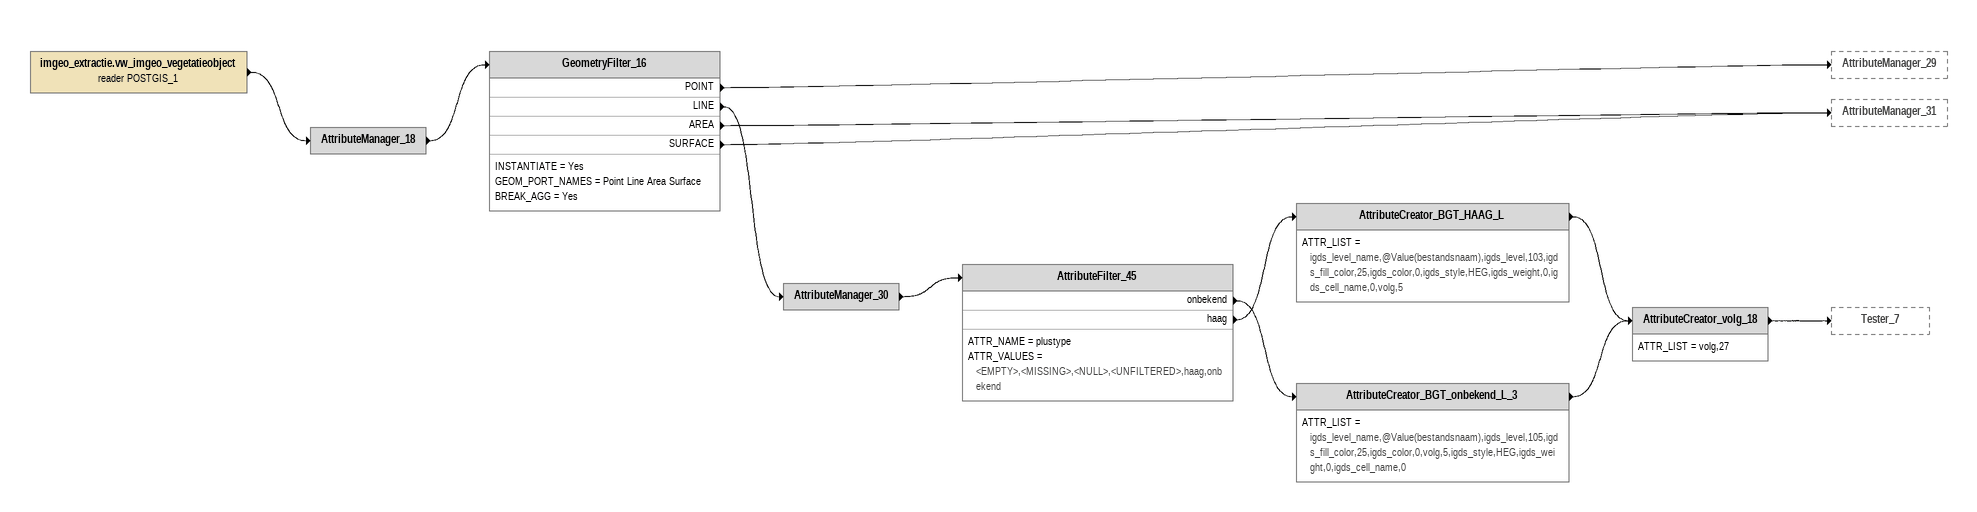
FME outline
imgeo_extractie.vw_imgeo_vegetatieobject (reader POSTGIS_1)
    -> AttributeManager_18
AttributeManager_18
    -> GeometryFilter_16
GeometryFilter_16
    INSTANTIATE = Yes
    GEOM_PORT_NAMES = Point Line Area Surface
    BREAK_AGG = Yes
    POINT -> AttributeManager_29
    LINE -> AttributeManager_30
    AREA -> AttributeManager_31
    SURFACE -> AttributeManager_31
AttributeManager_30
    -> AttributeFilter_45
AttributeFilter_45
    ATTR_NAME = plustype
    ATTR_VALUES = <EMPTY>,<MISSING>,<NULL>,<UNFILTERED>,haag,onbekend
    onbekend -> AttributeCreator_BGT_onbekend_L_3
    haag -> AttributeCreator_BGT_HAAG_L
AttributeCreator_BGT_HAAG_L
    ATTR_LIST = igds_level_name,@Value(bestandsnaam),igds_level,103,igds_fill_color,25,igds_color,0,igds_style,HEG,igds_weight,0,igds_cell_name,0,volg,5
    -> AttributeCreator_volg_18
AttributeCreator_BGT_onbekend_L_3
    ATTR_LIST = igds_level_name,@Value(bestandsnaam),igds_level,105,igds_fill_color,25,igds_color,0,volg,5,igds_style,HEG,igds_weight,0,igds_cell_name,0
    -> AttributeCreator_volg_18
AttributeCreator_volg_18
    ATTR_LIST = volg,27
    -> Tester_7
